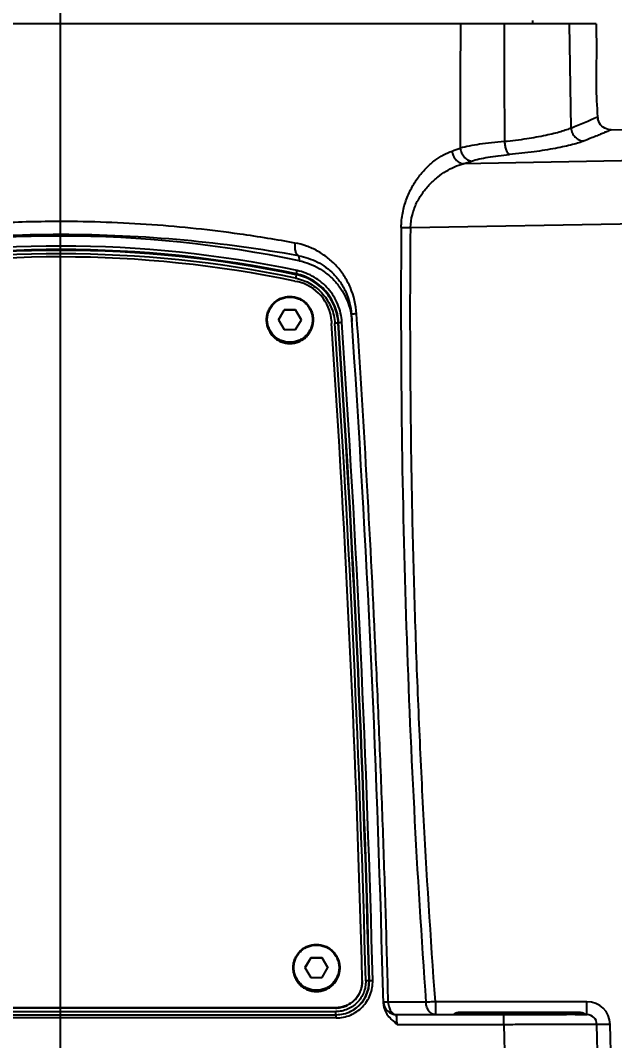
# Model space of a CAD drawing. Header units: millimetres. Extents: x 5828 to 6704, y 123 to 421.
# Drawn here: x 6428.18 to 6434.13, y 231.16 to 241.39 of the extents above; entities that cross this region are included whole.
import ezdxf

# ---------------------------------------------------------------- set-up
doc = ezdxf.new("R2010")
doc.units = ezdxf.units.MM
doc.linetypes.add('CENTER', pattern=[0.6, 0.375, -0.075, 0.075, -0.075])
for name, color, linetype in [('中心线', 7, 'Continuous'), ('外形图', 7, 'Continuous'), ('尺寸标注', 7, 'Continuous')]:
    doc.layers.add(name, color=color, linetype=linetype)
doc.styles.add('微软雅黑', font='msyh.ttc', dxfattribs={"height": 1.5})
doc.dimstyles.new('尺寸标注_1_15比例', dxfattribs={"dimtxt": 1.5, "dimasz": 1.25, "dimexe": 0.5, "dimexo": 0.4, "dimgap": 0.5, "dimtad": 1, "dimdec": 1, "dimlfac": 15, "dimdsep": 46, "dimtxsty": '微软雅黑', "dimcen": 0.09, "dimadec": 0, "dimazin": 0, "dimtp": 0.01, "dimtm": 0.01, "dimtfac": 1, "dimtdec": 1, "dimtofl": 0, "dimtmove": 0, "dimatfit": 3, "dimfxl": 1, "dimtolj": 1, "dimarcsym": 0})

# ---------------------------------------------------------------- blocks, each defined once
blk = doc.blocks.new('*D938')
at = {"layer": 'Defpoints', "color": 0}
for p in [(6417.922, 275.264), (6453.231, 275.264), (6436.914, 230.424)]:
    blk.add_point(p, dxfattribs=at)
at = {"layer": '尺寸标注', "color": 0, "lineweight": -2}
for p, q in [((6418.322, 275.264), (6453.731, 275.264)), ((6453.231, 231.674), (6453.231, 274.014)), ((6437.314, 230.424), (6453.731, 230.424))]:
    blk.add_line(p, q, dxfattribs=at)
at = {"layer": '尺寸标注', "color": 0}
for points in [[(6453.44, 274.014), (6453.023, 274.014), (6453.231, 275.264)], [(6453.023, 231.674), (6453.44, 231.674), (6453.231, 230.424)]]:
    blk.add_solid(points, dxfattribs=at)
at = {"layer": '尺寸标注', "color": 0, "insert": (6451.956, 252.844), "char_height": 1.5, "attachment_point": 5, "rotation": 90, "style": '微软雅黑'}
blk.add_mtext('\\A1;672.6', dxfattribs=at)
blk = doc.blocks.new('*D940')
at = {"layer": 'Defpoints', "color": 0}
for p in [(6425.647, 243.091), (6422.741, 230.424), (6442.784, 230.424)]:
    blk.add_point(p, dxfattribs=at)
at = {"layer": '尺寸标注', "color": 0, "lineweight": -2}
for p, q in [((6426.047, 243.091), (6443.284, 243.091)), ((6442.784, 241.841), (6442.784, 231.674)), ((6423.141, 230.424), (6443.284, 230.424))]:
    blk.add_line(p, q, dxfattribs=at)
at = {"layer": '尺寸标注', "color": 0}
for points in [[(6442.992, 241.841), (6442.576, 241.841), (6442.784, 243.091)], [(6442.576, 231.674), (6442.992, 231.674), (6442.784, 230.424)]]:
    blk.add_solid(points, dxfattribs=at)
at = {"layer": '尺寸标注', "color": 0, "insert": (6441.505, 237.302), "char_height": 1.5, "attachment_point": 5, "rotation": 90, "style": '微软雅黑'}
blk.add_mtext('\\A1;190', dxfattribs=at)
blk = doc.blocks.new('*D941')
at = {"layer": 'Defpoints', "color": 0}
for p in [(6428.58, 247.094), (6425.647, 243.091), (6428.58, 228.257)]:
    blk.add_point(p, dxfattribs=at)
at = {"layer": '尺寸标注', "color": 0, "lineweight": -2}
for p, q in [((6425.647, 243.491), (6425.647, 247.594)), ((6428.58, 228.657), (6428.58, 247.594)), ((6424.397, 247.094), (6419.336, 247.094)), ((6429.83, 247.094), (6431.08, 247.094))]:
    blk.add_line(p, q, dxfattribs=at)
at = {"layer": '尺寸标注', "color": 0}
for points in [[(6424.397, 246.886), (6424.397, 247.302), (6425.647, 247.094)], [(6429.83, 247.302), (6429.83, 246.886), (6428.58, 247.094)]]:
    blk.add_solid(points, dxfattribs=at)
at = {"layer": '尺寸标注', "color": 0, "insert": (6420.972, 248.344), "char_height": 1.5, "attachment_point": 5, "style": '微软雅黑'}
blk.add_mtext('\\A1;44', dxfattribs=at)
blk = doc.blocks.new('*D942')
at = {"layer": 'Defpoints', "color": 0}
for p in [(6439.803, 233.758), (6428.58, 228.257), (6439.803, 225.751)]:
    blk.add_point(p, dxfattribs=at)
at = {"layer": '尺寸标注', "color": 0, "lineweight": -2}
for p, q in [((6439.803, 233.358), (6439.803, 225.251)), ((6428.58, 227.857), (6428.58, 225.251)), ((6429.83, 225.751), (6438.553, 225.751))]:
    blk.add_line(p, q, dxfattribs=at)
at = {"layer": '尺寸标注', "color": 0}
for points in [[(6429.83, 225.959), (6429.83, 225.543), (6428.58, 225.751)], [(6438.553, 225.543), (6438.553, 225.959), (6439.803, 225.751)]]:
    blk.add_solid(points, dxfattribs=at)
at = {"layer": '尺寸标注', "color": 0, "insert": (6434.192, 227.03), "char_height": 1.5, "attachment_point": 5, "style": '微软雅黑'}
blk.add_mtext('\\A1;\\A1;168.4', dxfattribs=at)
blk = doc.blocks.new('*D943')
at = {"layer": 'Defpoints', "color": 0}
for p in [(6404.114, 269.657), (6428.58, 228.257), (6404.114, 225.751)]:
    blk.add_point(p, dxfattribs=at)
at = {"layer": '尺寸标注', "color": 0, "lineweight": -2}
for p, q in [((6404.114, 269.257), (6404.114, 225.251)), ((6428.58, 227.857), (6428.58, 225.251)), ((6427.33, 225.751), (6405.364, 225.751))]:
    blk.add_line(p, q, dxfattribs=at)
at = {"layer": '尺寸标注', "color": 0}
for points in [[(6405.364, 225.959), (6405.364, 225.543), (6404.114, 225.751)], [(6427.33, 225.543), (6427.33, 225.959), (6428.58, 225.751)]]:
    blk.add_solid(points, dxfattribs=at)
at = {"layer": '尺寸标注', "color": 0, "insert": (6416.347, 227.026), "char_height": 1.5, "attachment_point": 5, "style": '微软雅黑'}
blk.add_mtext('\\A1;367', dxfattribs=at)

msp = doc.modelspace()

# ---------------------------------------------------------------- linework, layer by layer
at = {"layer": '中心线', "linetype": 'CENTER', "ltscale": 5}
msp.add_line((6428.5804, 228.2569), (6428.5804, 276.8996), dxfattribs=at)
at = {"layer": '外形图'}
for p, q in [((6433.9488, 241.3573), (6423.7455, 241.3573)), ((6433.3154, 241.3573), (6433.3149, 241.3906)), ((6433.699, 240.3119), (6433.6817, 241.3573)), ((6433.9488, 241.3573), (6433.9538, 241.0706)), ((6433.9538, 241.0706), (6433.9533, 241.0589)), ((6433.9671, 240.4042), (6433.9672, 240.404)), ((6433.9671, 240.404), (6433.9672, 240.404)), ((6434.1007, 240.2945), (6436.3944, 240.3345)), ((6434.1007, 240.2945), (6434.1007, 240.2944)), ((6436.4108, 240.0214), (6432.6155, 239.9529)), ((6432.0907, 239.3142), (6436.4437, 239.3926)), ((6430.9684, 239.0313), (6430.9726, 238.9816)), ((6430.9445, 238.841), (6430.9452, 238.8497)), ((6430.9309, 238.7769), (6430.9526, 238.7724)), ((6430.8231, 238.4899), (6430.7658, 238.3907)), ((6430.9378, 238.4899), (6430.8231, 238.4899)), ((6430.8231, 238.4864), (6430.8231, 238.4899)), ((6430.9951, 238.3907), (6430.9378, 238.4899)), ((6430.9378, 238.4864), (6430.9378, 238.4899)), ((6430.6471, 238.3837), (6430.6471, 238.3905)), ((6430.7658, 238.3907), (6430.8231, 238.2914)), ((6430.7668, 238.3889), (6430.8231, 238.4864)), ((6430.9378, 238.4864), (6430.8231, 238.4864)), ((6430.9378, 238.4864), (6430.9941, 238.3889)), ((6430.9378, 238.2914), (6430.9951, 238.3907)), ((6431.1138, 238.3837), (6431.1138, 238.3905)), ((6430.8231, 238.2914), (6430.9378, 238.2914)), ((6431.2963, 238.3775), (6431.2979, 238.3539)), ((6431.365, 238.3566), (6431.3685, 238.3621)), ((6431.0887, 231.9943), (6431.0314, 231.8951)), ((6431.0324, 231.8933), (6431.0887, 231.9909)), ((6431.2034, 231.9943), (6431.0887, 231.9943)), ((6431.0887, 231.9909), (6431.0887, 231.9943)), ((6431.2034, 231.9909), (6431.0887, 231.9909)), ((6431.2607, 231.8951), (6431.2034, 231.9943)), ((6431.2034, 231.9909), (6431.2034, 231.9943)), ((6431.2034, 231.9909), (6431.2597, 231.8933)), ((6430.9127, 231.8881), (6430.9127, 231.8949)), ((6431.0314, 231.8951), (6431.0887, 231.7958)), ((6431.2034, 231.7958), (6431.2607, 231.8951)), ((6431.3794, 231.8881), (6431.3794, 231.8949)), ((6431.0887, 231.7958), (6431.2034, 231.7958)), ((6431.6053, 231.7667), (6431.6054, 231.7598)), ((6431.6772, 231.7656), (6431.6736, 231.7638)), ((6432.2441, 231.5481), (6431.8657, 231.5481)), ((6433.8568, 231.554), (6432.3379, 231.554)), ((6432.3379, 231.554), (6432.3379, 231.424)), ((6433.8568, 231.424), (6433.8568, 231.554)), ((6431.3388, 231.4933), (6425.886, 231.4942)), ((6431.3387, 231.4899), (6425.8861, 231.4908)), ((6425.8866, 231.4544), (6431.3404, 231.4544)), ((6431.3388, 231.4933), (6431.3387, 231.4899)), ((6431.3404, 231.4237), (6431.3404, 231.4544)), ((6432.535, 231.434), (6433.6265, 231.434)), ((6433.7907, 231.444), (6432.5701, 231.444)), ((6425.883, 231.4237), (6431.344, 231.4237)), ((6431.344, 231.3912), (6425.8831, 231.3912)), ((6431.344, 231.3912), (6431.344, 231.4237)), ((6431.9499, 231.424), (6433.6508, 231.424)), ((6431.9499, 231.423), (6431.9499, 231.424)), ((6431.9553, 231.3266), (6431.9499, 231.424)), ((6431.9504, 231.4153), (6431.9499, 231.423)), ((6431.9531, 231.3673), (6431.9504, 231.4153)), ((6431.9553, 231.3266), (6431.9531, 231.3673)), ((6433.0238, 231.3266), (6433.0238, 231.424)), ((6433.8546, 231.4242), (6433.8525, 231.4244)), ((6433.8582, 231.424), (6433.858, 231.424)), ((6433.8581, 231.424), (6433.8581, 231.424)), ((6431.9553, 231.3266), (6433.0238, 231.3266)), ((6433.0238, 231.3266), (6433.0474, 230.424)), ((6433.9804, 230.424), (6433.9568, 231.3266)), ((6434.1137, 230.424), (6434.0901, 231.3267))]:
    msp.add_line(p, q, dxfattribs=at)
for points in [[(6434.1007, 240.2944), (6434.0871, 240.2949), (6434.0691, 240.2977), (6434.0517, 240.3029), (6434.0351, 240.3104), (6434.0198, 240.32), (6434.0059, 240.3317), (6433.9937, 240.3452), (6433.9834, 240.3602), (6433.9753, 240.3764), (6433.9695, 240.3936), (6433.9672, 240.404)], [(6433.8525, 231.4244), (6433.8497, 231.4249), (6433.8464, 231.4255), (6433.8427, 231.4265), (6433.8389, 231.4277), (6433.835, 231.4292), (6433.8309, 231.4311), (6433.8265, 231.4336), (6433.8259, 231.4339)], [(6433.8589, 231.4239), (6433.8576, 231.424), (6433.857, 231.424), (6433.8561, 231.4241), (6433.8546, 231.4242)], [(6433.8579, 231.424), (6433.8587, 231.424), (6433.8589, 231.4239), (6433.8587, 231.4239)]]:
    msp.add_lwpolyline(points, dxfattribs=at)
for centre, radius, start, end in [((6536.806, 240.5482), 104.2191, 179.555189, 180.241317), ((6614.6818, 240.9197), 181.6532, 179.86196, 180.234823), ((6439.2914, 240.8304), 5.3431, 177.5436, 184.35251), ((6425.7396, 259.3314), 20.6178, 292.7087, 293.50872), ((6427.2861, 255.7169), 16.4835, 288.45795, 288.76211), ((6427.307, 256.4655), 17.345, 287.82159, 288.11755), ((6428.5804, 227.5205), 11.6076, 78.21065, 101.7356), ((6428.5804, 227.5201), 11.5738, 78.21024, 101.73601), ((6428.5804, 227.5148), 11.5703, 78.21024, 101.736), ((6428.5804, 227.5136), 11.5374, 78.21065, 101.7356), ((6428.5787, 227.513), 11.5069, 78.20434, 101.72262), ((6430.8641, 238.3483), 0.4332, 3.86241, 78.2122), ((6271.8656, 227.5922), 160, 1.411688, 3.88896), ((6271.9737, 227.6179), 159.6855, 1.488783, 3.85505), ((6271.8658, 227.5853), 159.8291, 1.49749, 3.863146), ((6271.8656, 227.5861), 159.8626, 1.497481, 3.863147), ((6271.8617, 227.5912), 159.87, 1.496216, 3.863118), ((6271.867, 227.5923), 159.898, 1.49619, 3.863155), ((6431.3406, 231.7551), 0.3331, 308.04615, 1.49613), ((6431.3442, 231.7568), 0.3331, 307.37477, 1.49818), ((6431.9499, 231.5573), 0.1333, 182.04808, 270), ((6433.8569, 231.3207), 0.2333, 1.49447, 90.00458), ((6431.3441, 231.7571), 0.3334, 269.99966, 295.97056), ((6431.3404, 231.7553), 0.3334, 296.17818, 296.66217), ((6431.3401, 231.7559), 0.3341, 296.67547, 308.03355), ((6431.3437, 231.7577), 0.3341, 295.98578, 307.36292), ((6432.4998, 231.4906), 0.0667, 270, 301.78833), ((6432.5701, 231.3773), 0.0667, 90, 121.78833), ((6433.7907, 231.3773), 0.0667, 58.11671, 90.00012), ((6433.8612, 231.4906), 0.0667, 238.12105, 244.97187), ((6433.8611, 231.4904), 0.0666, 244.97383, 245.97014), ((6433.8612, 231.4906), 0.0667, 245.97335, 252.5384), ((6433.8611, 231.4905), 0.0666, 252.54064, 253.29062), ((6433.8612, 231.4906), 0.0667, 253.29329, 260.26233), ((6433.8611, 231.4904), 0.0666, 260.26614, 260.70747), ((6433.8612, 231.4906), 0.0667, 260.70968, 266.30587), ((6433.8611, 231.4905), 0.0666, 266.30682, 267.46739), ((6433.8568, 231.324), 0.1, 1.5, 89.36573), ((6433.8611, 231.4904), 0.0665, 267.46755, 267.86216)]:
    msp.add_arc(centre, radius, start, end, dxfattribs=at)
msp.add_ellipse((6428.5804, 227.5208), major_axis=(0, 11.7078), ratio=0.9999991, start_param=-0.2057702, end_param=0.204832, dxfattribs=at)
for points, knots in [([(6433.9638, 240.4249), (6433.964, 240.4219), (6433.9648, 240.4149), (6433.9661, 240.408), (6433.9671, 240.404)], [0, 0, 0, 0, 0.4198999, 1, 1, 1, 1]), ([(6433.699, 240.3119), (6433.6842, 240.3051), (6433.65, 240.2918), (6433.5921, 240.2734), (6433.5224, 240.2548), (6433.4086, 240.2289), (6433.2436, 240.1997), (6433.1048, 240.1826), (6433.0302, 240.1752)], [0, 0, 0, 0, 0.0713444, 0.1603362, 0.2661028, 0.3875065, 0.6716547, 1, 1, 1, 1]), ([(6433.699, 240.3119), (6433.7, 240.295), (6433.7081, 240.2614), (6433.7371, 240.2189), (6433.7788, 240.1899), (6433.8117, 240.1824), (6433.828, 240.182)], [0, 0, 0, 0, 0.2535663, 0.5067859, 0.7560912, 1, 1, 1, 1]), ([(6434.1007, 240.2945), (6434.0992, 240.2939), (6434.096, 240.2924), (6434.0902, 240.2901), (6434.0787, 240.2852), (6434.0589, 240.2769), (6434.0289, 240.2644), (6433.9904, 240.2484), (6433.9225, 240.2204), (6433.8675, 240.1979), (6433.828, 240.182)], [0, 0, 0, 0, 0.0160364, 0.0359362, 0.0637476, 0.1430133, 0.2535511, 0.395019, 0.5669612, 1, 1, 1, 1]), ([(6433.0302, 240.1752), (6432.9868, 240.1719), (6432.9038, 240.1645), (6432.7859, 240.1498), (6432.6816, 240.1322), (6432.6174, 240.1175), (6432.5882, 240.1093)], [0, 0, 0, 0, 0.2914044, 0.5588232, 0.7965484, 1, 1, 1, 1]), ([(6433.0302, 240.1752), (6433.0315, 240.1601), (6433.0356, 240.1315), (6433.0448, 240.0979), (6433.0546, 240.0753), (6433.0623, 240.0623), (6433.0703, 240.0525), (6433.0765, 240.0479), (6433.0796, 240.0465)], [0, 0, 0, 0, 0.3204791, 0.6093358, 0.7331545, 0.839812, 0.9283367, 1, 1, 1, 1]), ([(6433.828, 240.182), (6433.8113, 240.1752), (6433.7728, 240.162), (6433.7078, 240.1437), (6433.6296, 240.1252), (6433.502, 240.0995), (6433.3175, 240.0707), (6433.1627, 240.0538), (6433.0796, 240.0465)], [0, 0, 0, 0, 0.0709341, 0.159815, 0.2656711, 0.3872646, 0.6717601, 1, 1, 1, 1]), ([(6431.9963, 239.3162), (6431.9966, 239.3652), (6432.0064, 239.4616), (6432.0447, 239.5981), (6432.1015, 239.7205), (6432.1708, 239.8266), (6432.2484, 239.9161), (6432.3308, 239.989), (6432.4159, 240.0448), (6432.4754, 240.0715), (6432.5049, 240.0814)], [0, 0, 0, 0, 0.1510178, 0.2970375, 0.4355871, 0.5657118, 0.6871536, 0.7998988, 0.9040421, 1, 1, 1, 1]), ([(6432.5052, 240.0814), (6432.5072, 240.0655), (6432.5157, 240.0344), (6432.5404, 239.9943), (6432.5744, 239.9648), (6432.602, 239.9547), (6432.6155, 239.9529)], [0, 0, 0, 0, 0.2652232, 0.5263058, 0.7726736, 1, 1, 1, 1]), ([(6432.5882, 240.1093), (6432.59, 240.0933), (6432.5985, 240.0619), (6432.6237, 240.0215), (6432.6586, 239.992), (6432.6869, 239.9822), (6432.7008, 239.9805)], [0, 0, 0, 0, 0.2637932, 0.523983, 0.7707087, 1, 1, 1, 1]), ([(6432.7008, 239.9805), (6432.7257, 239.9887), (6432.7807, 240.0034), (6432.8702, 240.0211), (6432.9713, 240.0358), (6433.0425, 240.0432), (6433.0796, 240.0465)], [0, 0, 0, 0, 0.2046328, 0.4426384, 0.7096155, 1, 1, 1, 1]), ([(6432.0904, 239.3142), (6432.091, 239.3574), (6432.1025, 239.4426), (6432.1462, 239.5602), (6432.2079, 239.6626), (6432.2807, 239.7494), (6432.3601, 239.8214), (6432.4432, 239.8794), (6432.5281, 239.9238), (6432.5865, 239.945), (6432.6155, 239.9529)], [0, 0, 0, 0, 0.1474225, 0.2896125, 0.4248196, 0.5529387, 0.6742734, 0.7890878, 0.8975856, 1, 1, 1, 1]), ([(6428.5804, 239.3745), (6428.3766, 239.3745), (6428.0218, 239.366), (6427.5201, 239.3332), (6427.0797, 239.2891), (6426.6539, 239.232), (6426.3759, 239.1859), (6426.24, 239.161)], [0, 0, 0, 0, 0.2598565, 0.4523163, 0.6408476, 0.8238938, 1, 1, 1, 1]), ([(6430.9308, 239.1592), (6430.8405, 239.1758), (6430.657, 239.2073), (6430.1809, 239.2793), (6429.4883, 239.3528), (6428.8866, 239.3745), (6428.5804, 239.3745)], [0, 0, 0, 0, 0.1165001, 0.2363225, 0.6113655, 1, 1, 1, 1]), ([(6431.9963, 239.3162), (6431.9912, 238.6685), (6431.9936, 237.3728), (6432.036, 235.4296), (6432.1176, 233.4877), (6432.1975, 232.1943), (6432.2441, 231.5481)], [0, 0, 0, 0, 0.249981, 0.4999749, 0.749981, 1, 1, 1, 1]), ([(6431.9968, 239.3162), (6432.0035, 239.3159), (6432.0347, 239.3149), (6432.0659, 239.3144), (6432.0904, 239.3142)], [0, 0, 0, 0, 0.2150312, 1, 1, 1, 1]), ([(6432.3379, 231.554), (6432.2909, 232.1995), (6432.2303, 233.1685), (6432.1692, 234.4616), (6432.1334, 235.4317), (6432.1076, 236.4022), (6432.0862, 237.6963), (6432.0853, 238.6671), (6432.0907, 239.3142)], [0, 0, 0, 0, 0.2500192, 0.3750254, 0.5000282, 0.6250276, 0.7500232, 1, 1, 1, 1]), ([(6430.9684, 239.0313), (6430.5883, 239.0987), (6429.7965, 239.2062), (6428.5862, 239.2626), (6427.3754, 239.2073), (6426.583, 239.1003), (6426.2025, 239.0331)], [0, 0, 0, 0, 0.2418424, 0.4998519, 0.7579387, 1, 1, 1, 1]), ([(6430.931, 239.1592), (6430.9291, 239.1442), (6430.9277, 239.1157), (6430.9325, 239.0816), (6430.9407, 239.059), (6430.9483, 239.046), (6430.9574, 239.0364), (6430.9648, 239.0324), (6430.9684, 239.0313)], [0, 0, 0, 0, 0.31989, 0.6017029, 0.7220406, 0.8271847, 0.9184657, 1, 1, 1, 1]), ([(6431.5488, 238.4499), (6431.543, 238.5395), (6431.5115, 238.6724), (6431.4292, 238.828), (6431.3515, 238.9292), (6431.2605, 239.0139), (6431.1585, 239.0815), (6431.048, 239.1312), (6430.9702, 239.152), (6430.9308, 239.1592)], [0, 0, 0, 0, 0.2661733, 0.3950396, 0.5202227, 0.6423174, 0.7622827, 0.8811736, 1, 1, 1, 1]), ([(6430.9684, 239.0313), (6431.0011, 239.0257), (6431.0658, 239.0094), (6431.1581, 238.9704), (6431.2441, 238.9168), (6431.3221, 238.8487), (6431.3898, 238.7659), (6431.4444, 238.6691), (6431.4824, 238.5604), (6431.4945, 238.4832), (6431.4972, 238.4439)], [0, 0, 0, 0, 0.1167846, 0.2335642, 0.3515605, 0.4721417, 0.5967254, 0.7264318, 0.8613974, 1, 1, 1, 1]), ([(6430.9726, 238.9816), (6431.0079, 238.9742), (6431.0775, 238.9537), (6431.1754, 238.9064), (6431.2644, 238.8438), (6431.342, 238.7677), (6431.4064, 238.6801), (6431.4558, 238.5833), (6431.4889, 238.4797), (6431.4996, 238.408), (6431.5021, 238.372)], [0, 0, 0, 0, 0.1250197, 0.2500338, 0.3750428, 0.5000453, 0.6250413, 0.7500316, 0.8750166, 1, 1, 1, 1]), ([(6430.9445, 238.841), (6430.9445, 238.8407), (6430.9443, 238.8397), (6430.9439, 238.8377), (6430.9432, 238.8345), (6430.942, 238.8285), (6430.9401, 238.8194), (6430.9386, 238.8117), (6430.9377, 238.8075)], [0, 0, 0, 0, 0.0264466, 0.0885297, 0.1839246, 0.3090481, 0.6287375, 1, 1, 1, 1]), ([(6430.9377, 238.8075), (6430.964, 238.802), (6431.0158, 238.7867), (6431.1127, 238.7399), (6431.2177, 238.6526), (6431.2892, 238.5363), (6431.3219, 238.4338), (6431.3299, 238.3803), (6431.3317, 238.3535)], [0, 0, 0, 0, 0.1252243, 0.2504432, 0.5000411, 0.7496208, 0.8748111, 1, 1, 1, 1]), ([(6431.365, 238.3566), (6431.363, 238.3852), (6431.3545, 238.4422), (6431.3282, 238.5245), (6431.289, 238.6014), (6431.2379, 238.671), (6431.1762, 238.7315), (6431.1056, 238.7812), (6431.0278, 238.8188), (6430.9726, 238.8351), (6430.9445, 238.841)], [0, 0, 0, 0, 0.1249843, 0.2499687, 0.3749594, 0.4999555, 0.6249579, 0.7499669, 0.8749798, 1, 1, 1, 1]), ([(6430.9452, 238.8497), (6430.9452, 238.85), (6430.9455, 238.8509), (6430.9458, 238.8529), (6430.9464, 238.856), (6430.9473, 238.8601), (6430.9483, 238.8651), (6430.9499, 238.8729), (6430.9512, 238.879), (6430.952, 238.8832)], [0, 0, 0, 0, 0.0236373, 0.0838144, 0.1782353, 0.3032762, 0.4541326, 0.6250057, 1, 1, 1, 1]), ([(6431.3685, 238.3621), (6431.3665, 238.3909), (6431.358, 238.4483), (6431.3228, 238.5584), (6431.246, 238.6833), (6431.1332, 238.777), (6431.0291, 238.8274), (6430.9735, 238.8438), (6430.9452, 238.8497)], [0, 0, 0, 0, 0.1251898, 0.2503798, 0.4999581, 0.7495555, 0.8747743, 1, 1, 1, 1]), ([(6431.4017, 238.3652), (6431.3997, 238.3958), (6431.3906, 238.4568), (6431.3624, 238.5447), (6431.3205, 238.627), (6431.2658, 238.7014), (6431.1999, 238.7661), (6431.1243, 238.8192), (6431.0412, 238.8595), (6430.982, 238.8769), (6430.952, 238.8832)], [0, 0, 0, 0, 0.1249827, 0.2499678, 0.3749588, 0.4999552, 0.624958, 0.7499674, 0.8749814, 1, 1, 1, 1]), ([(6430.6471, 238.3905), (6430.6471, 238.4057), (6430.6501, 238.4363), (6430.6635, 238.4803), (6430.6852, 238.5209), (6430.7144, 238.5565), (6430.75, 238.5857), (6430.8039, 238.6145), (6430.8804, 238.6299), (6430.957, 238.6145), (6431.0109, 238.5857), (6431.0465, 238.5565), (6431.0757, 238.5209), (6431.0974, 238.4803), (6431.1108, 238.4363), (6431.1138, 238.4057), (6431.1138, 238.3905)], [0, 0, 0, 0, 0.0625656, 0.1251312, 0.1877005, 0.2502737, 0.3128511, 0.3754323, 0.5, 0.6245677, 0.6871489, 0.7497263, 0.8122995, 0.8748688, 0.9374344, 1, 1, 1, 1]), ([(6430.6538, 238.3907), (6430.6538, 238.4055), (6430.6567, 238.4352), (6430.6697, 238.4779), (6430.6908, 238.5174), (6430.7191, 238.5519), (6430.7537, 238.5803), (6430.8061, 238.6083), (6430.8804, 238.6232), (6430.9548, 238.6083), (6431.0072, 238.5803), (6431.0418, 238.5519), (6431.0701, 238.5174), (6431.0912, 238.4779), (6431.1042, 238.4352), (6431.1071, 238.4055), (6431.1071, 238.3907)], [0, 0, 0, 0, 0.0625639, 0.1251295, 0.1876993, 0.2502727, 0.3128502, 0.3754318, 0.5, 0.6245682, 0.6871498, 0.7497273, 0.8123007, 0.8748705, 0.9374361, 1, 1, 1, 1]), ([(6431.1138, 238.3905), (6431.1138, 238.3752), (6431.1108, 238.3447), (6431.0974, 238.3007), (6431.0757, 238.2601), (6431.0465, 238.2245), (6431.0109, 238.1953), (6430.957, 238.1664), (6430.8804, 238.1511), (6430.8039, 238.1664), (6430.75, 238.1953), (6430.7144, 238.2245), (6430.6852, 238.2601), (6430.6635, 238.3007), (6430.6501, 238.3447), (6430.6471, 238.3752), (6430.6471, 238.3905)], [0, 0, 0, 0, 0.0625656, 0.1251312, 0.1877005, 0.2502737, 0.3128511, 0.3754323, 0.5, 0.6245677, 0.6871489, 0.7497263, 0.8122995, 0.8748688, 0.9374344, 1, 1, 1, 1]), ([(6431.1071, 238.3907), (6431.1071, 238.3759), (6431.1042, 238.3462), (6431.0912, 238.3034), (6431.0701, 238.264), (6431.0418, 238.2294), (6431.0072, 238.201), (6430.9548, 238.173), (6430.8804, 238.1581), (6430.8061, 238.173), (6430.7537, 238.201), (6430.7191, 238.2294), (6430.6908, 238.264), (6430.6697, 238.3034), (6430.6567, 238.3462), (6430.6538, 238.3759), (6430.6538, 238.3907)], [0, 0, 0, 0, 0.0625639, 0.1251295, 0.1876993, 0.2502727, 0.3128502, 0.3754318, 0.5, 0.6245682, 0.6871498, 0.7497273, 0.8123007, 0.8748705, 0.9374361, 1, 1, 1, 1]), ([(6431.5491, 238.4499), (6431.5452, 238.4496), (6431.538, 238.4489), (6431.5277, 238.448), (6431.5188, 238.4471), (6431.5113, 238.4463), (6431.5061, 238.4457), (6431.5027, 238.4452), (6431.5008, 238.4449), (6431.4993, 238.4446), (6431.4982, 238.4444), (6431.4976, 238.4442), (6431.4972, 238.444), (6431.4972, 238.4439)], [0, 0, 0, 0, 0.2209749, 0.4187544, 0.5907187, 0.7346518, 0.8486751, 0.8940014, 0.9313388, 0.9605822, 0.9816716, 0.9946334, 1, 1, 1, 1]), ([(6431.8657, 231.5481), (6431.8587, 231.8355), (6431.8428, 232.4105), (6431.8143, 233.2731), (6431.7813, 234.136), (6431.7313, 235.2868), (6431.6578, 236.7251), (6431.5872, 237.8751), (6431.5488, 238.4499)], [0, 0, 0, 0, 0.1248289, 0.249742, 0.37472, 0.4997463, 0.7498744, 1, 1, 1, 1]), ([(6430.6471, 238.3837), (6430.6471, 238.3684), (6430.6501, 238.3379), (6430.6635, 238.2938), (6430.6852, 238.2533), (6430.7144, 238.2177), (6430.75, 238.1885), (6430.8039, 238.1596), (6430.8804, 238.1443), (6430.957, 238.1596), (6431.0109, 238.1885), (6431.0465, 238.2177), (6431.0757, 238.2533), (6431.0974, 238.2938), (6431.1108, 238.3379), (6431.1138, 238.3684), (6431.1138, 238.3837)], [0, 0, 0, 0, 0.0625656, 0.1251312, 0.1877006, 0.2502737, 0.312851, 0.3754324, 0.5, 0.6245676, 0.6871489, 0.7497263, 0.8122994, 0.8748688, 0.9374344, 1, 1, 1, 1]), ([(6431.365, 238.3566), (6431.365, 238.3566), (6431.3647, 238.3565), (6431.3643, 238.3564), (6431.3634, 238.3563), (6431.3624, 238.3561), (6431.361, 238.356), (6431.3586, 238.3557), (6431.3549, 238.3553), (6431.35, 238.3549), (6431.3443, 238.3544), (6431.3381, 238.354), (6431.3339, 238.3537), (6431.3317, 238.3535)], [0, 0, 0, 0, 0.0055939, 0.0203364, 0.0444078, 0.0776139, 0.1196667, 0.1701568, 0.2944701, 0.4457999, 0.6183419, 0.8054706, 1, 1, 1, 1]), ([(6431.3685, 238.3621), (6431.3685, 238.3622), (6431.3688, 238.3623), (6431.3693, 238.3624), (6431.3701, 238.3625), (6431.3718, 238.3627), (6431.3746, 238.363), (6431.3787, 238.3634), (6431.3837, 238.3639), (6431.3893, 238.3643), (6431.3954, 238.3648), (6431.3996, 238.3651), (6431.4017, 238.3652)], [0, 0, 0, 0, 0.0070239, 0.0230986, 0.0482835, 0.0823682, 0.1759543, 0.3003953, 0.4510344, 0.6222214, 0.8075298, 1, 1, 1, 1]), ([(6430.9127, 231.8949), (6430.9127, 231.9101), (6430.9157, 231.9407), (6430.9291, 231.9847), (6430.9508, 232.0253), (6430.98, 232.0609), (6431.0156, 232.0901), (6431.0695, 232.1189), (6431.146, 232.1343), (6431.2226, 232.1189), (6431.2765, 232.0901), (6431.3121, 232.0609), (6431.3413, 232.0253), (6431.363, 231.9847), (6431.3764, 231.9407), (6431.3794, 231.9101), (6431.3794, 231.8949)], [0, 0, 0, 0, 0.0625656, 0.1251312, 0.1877005, 0.2502737, 0.3128511, 0.3754323, 0.5, 0.6245677, 0.6871489, 0.7497263, 0.8122995, 0.8748688, 0.9374344, 1, 1, 1, 1]), ([(6430.9194, 231.8951), (6430.9194, 231.9099), (6430.9223, 231.9396), (6430.9353, 231.9823), (6430.9564, 232.0218), (6430.9847, 232.0563), (6431.0193, 232.0847), (6431.0717, 232.1127), (6431.146, 232.1276), (6431.2204, 232.1127), (6431.2728, 232.0847), (6431.3074, 232.0563), (6431.3357, 232.0218), (6431.3568, 231.9823), (6431.3698, 231.9396), (6431.3727, 231.9099), (6431.3727, 231.8951)], [0, 0, 0, 0, 0.0625639, 0.1251295, 0.1876993, 0.2502727, 0.3128503, 0.3754318, 0.5, 0.6245683, 0.6871498, 0.7497273, 0.8123008, 0.8748705, 0.9374361, 1, 1, 1, 1]), ([(6431.3794, 231.8949), (6431.3794, 231.8797), (6431.3764, 231.8491), (6431.363, 231.8051), (6431.3413, 231.7645), (6431.3121, 231.7289), (6431.2765, 231.6997), (6431.2226, 231.6708), (6431.146, 231.6555), (6431.0695, 231.6708), (6431.0156, 231.6997), (6430.98, 231.7289), (6430.9508, 231.7645), (6430.9291, 231.8051), (6430.9157, 231.8491), (6430.9127, 231.8797), (6430.9127, 231.8949)], [0, 0, 0, 0, 0.0625656, 0.1251312, 0.1877005, 0.2502737, 0.3128511, 0.3754323, 0.5, 0.6245677, 0.6871489, 0.7497263, 0.8122995, 0.8748688, 0.9374344, 1, 1, 1, 1]), ([(6430.9127, 231.8881), (6430.9127, 231.8729), (6430.9157, 231.8423), (6430.9291, 231.7983), (6430.9508, 231.7577), (6430.98, 231.7221), (6431.0156, 231.6929), (6431.0695, 231.664), (6431.146, 231.6487), (6431.2226, 231.664), (6431.2765, 231.6929), (6431.3121, 231.7221), (6431.3413, 231.7577), (6431.363, 231.7983), (6431.3764, 231.8423), (6431.3794, 231.8729), (6431.3794, 231.8881)], [0, 0, 0, 0, 0.0625656, 0.1251312, 0.1877006, 0.2502737, 0.312851, 0.3754324, 0.5, 0.6245676, 0.6871489, 0.7497263, 0.8122994, 0.8748688, 0.9374344, 1, 1, 1, 1]), ([(6431.3727, 231.8951), (6431.3727, 231.8803), (6431.3698, 231.8506), (6431.3568, 231.8078), (6431.3357, 231.7684), (6431.3074, 231.7338), (6431.2728, 231.7055), (6431.2204, 231.6774), (6431.146, 231.6625), (6431.0717, 231.6774), (6431.0193, 231.7055), (6430.9847, 231.7338), (6430.9564, 231.7684), (6430.9353, 231.8078), (6430.9223, 231.8506), (6430.9194, 231.8803), (6430.9194, 231.8951)], [0, 0, 0, 0, 0.0625639, 0.1251295, 0.1876993, 0.2502727, 0.3128502, 0.3754318, 0.5, 0.6245682, 0.6871498, 0.7497273, 0.8123007, 0.8748705, 0.9374361, 1, 1, 1, 1]), ([(6431.3387, 231.4899), (6431.3561, 231.4899), (6431.3911, 231.4933), (6431.4414, 231.5085), (6431.4878, 231.5333), (6431.5285, 231.5666), (6431.5619, 231.6073), (6431.5867, 231.6537), (6431.6019, 231.704), (6431.6054, 231.7389), (6431.6054, 231.7563)], [0, 0, 0, 0, 0.1250174, 0.250033, 0.3750451, 0.5000493, 0.6250451, 0.7500331, 0.8750151, 1, 1, 1, 1]), ([(6431.6054, 231.7598), (6431.6054, 231.7424), (6431.602, 231.7075), (6431.5867, 231.6572), (6431.5619, 231.6108), (6431.5285, 231.5702), (6431.4878, 231.5368), (6431.4414, 231.512), (6431.3911, 231.4968), (6431.3562, 231.4933), (6431.3388, 231.4933)], [0, 0, 0, 0, 0.1249841, 0.2499654, 0.3749527, 0.4999478, 0.6249512, 0.7499624, 0.8749784, 1, 1, 1, 1]), ([(6431.6403, 231.7621), (6431.6408, 231.7422), (6431.6379, 231.7022), (6431.6216, 231.6442), (6431.5942, 231.5907), (6431.5567, 231.5436), (6431.5107, 231.5049), (6431.4578, 231.4761), (6431.4003, 231.4584), (6431.3603, 231.4544), (6431.3404, 231.4544)], [0, 0, 0, 0, 0.1249784, 0.2499602, 0.3749486, 0.4999446, 0.6249491, 0.7499617, 0.8749794, 1, 1, 1, 1]), ([(6431.344, 231.3912), (6431.3684, 231.3912), (6431.4172, 231.3961), (6431.4875, 231.4178), (6431.5521, 231.453), (6431.6084, 231.5003), (6431.6542, 231.5578), (6431.6877, 231.6233), (6431.7076, 231.694), (6431.7112, 231.743), (6431.7105, 231.7673)], [0, 0, 0, 0, 0.1250211, 0.250039, 0.3750518, 0.5000563, 0.6250522, 0.7500399, 0.8750211, 1, 1, 1, 1]), ([(6431.6736, 231.7638), (6431.6736, 231.7637), (6431.6733, 231.7637), (6431.6728, 231.7636), (6431.6719, 231.7635), (6431.6703, 231.7633), (6431.6675, 231.7631), (6431.6634, 231.7629), (6431.6584, 231.7627), (6431.6528, 231.7625), (6431.6466, 231.7623), (6431.6424, 231.7621), (6431.6403, 231.7621)], [0, 0, 0, 0, 0.0069341, 0.0229218, 0.0480288, 0.0820481, 0.1755439, 0.299954, 0.4506237, 0.6218983, 0.807347, 1, 1, 1, 1]), ([(6431.6772, 231.7655), (6431.6772, 231.7656), (6431.6775, 231.7657), (6431.6779, 231.7658), (6431.6788, 231.7658), (6431.6798, 231.766), (6431.6812, 231.7661), (6431.6836, 231.7662), (6431.6873, 231.7664), (6431.6923, 231.7667), (6431.6979, 231.7669), (6431.7041, 231.7671), (6431.7084, 231.7672), (6431.7105, 231.7673)], [0, 0, 0, 0, 0.0055084, 0.0201642, 0.0441595, 0.0773018, 0.1193039, 0.1697569, 0.2940388, 0.445395, 0.6180199, 0.8052854, 1, 1, 1, 1]), ([(6431.8657, 231.5481), (6431.8594, 231.5483), (6431.8482, 231.5488), (6431.8351, 231.5497), (6431.8269, 231.5507), (6431.8225, 231.5514), (6431.8193, 231.5522), (6431.8176, 231.5528), (6431.8171, 231.5532)], [0, 0, 0, 0, 0.3841486, 0.6854067, 0.8012695, 0.8925327, 0.958652, 1, 1, 1, 1]), ([(6431.8171, 231.534), (6431.8176, 231.5127), (6431.8273, 231.4698), (6431.8609, 231.4142), (6431.9057, 231.3676), (6431.9388, 231.3403), (6431.9553, 231.3266)], [0, 0, 0, 0, 0.2493022, 0.4991666, 0.7494779, 1, 1, 1, 1]), ([(6431.8657, 231.5481), (6431.8664, 231.5319), (6431.8713, 231.5009), (6431.8867, 231.4659), (6431.9039, 231.4445), (6431.9181, 231.4329), (6431.9336, 231.4256), (6431.9446, 231.424), (6431.9499, 231.424)], [0, 0, 0, 0, 0.2984465, 0.5691129, 0.6898828, 0.8004474, 0.9026234, 1, 1, 1, 1]), ([(6432.3379, 231.554), (6432.3293, 231.5533), (6432.298, 231.5512), (6432.2667, 231.5492), (6432.2441, 231.5481)], [0, 0, 0, 0, 0.2759248, 1, 1, 1, 1]), ([(6432.3379, 231.424), (6432.332, 231.424), (6432.32, 231.4256), (6432.3028, 231.4328), (6432.2869, 231.4444), (6432.2678, 231.4656), (6432.2504, 231.5005), (6432.2449, 231.5318), (6432.2441, 231.5481)], [0, 0, 0, 0, 0.1040688, 0.2116306, 0.3254197, 0.4469564, 0.7124418, 1, 1, 1, 1]), ([(6433.6022, 231.444), (6433.6065, 231.444), (6433.6155, 231.4421), (6433.6231, 231.4371), (6433.6265, 231.434)], [0, 0, 0, 0, 0.4820408, 1, 1, 1, 1]), ([(6433.6265, 231.434), (6433.6414, 231.434), (6433.6696, 231.4339), (6433.7093, 231.4338), (6433.739, 231.4337), (6433.76, 231.4337), (6433.7736, 231.4337), (6433.7856, 231.4336), (6433.7961, 231.4337), (6433.805, 231.4337), (6433.8115, 231.4337), (6433.8158, 231.4337), (6433.8185, 231.4338), (6433.8207, 231.4338), (6433.8226, 231.4338), (6433.8239, 231.4338), (6433.8251, 231.4338), (6433.8255, 231.4339), (6433.826, 231.4339), (6433.8259, 231.4339)], [0, 0, 0, 0, 0.2245472, 0.4240625, 0.5964749, 0.6719458, 0.7399802, 0.8004019, 0.853056, 0.8978196, 0.9345813, 0.9499296, 0.9632408, 0.9745086, 0.9837273, 0.9908915, 0.995995, 0.9990317, 1, 1, 1, 1]), ([(6433.6508, 231.424), (6433.6465, 231.424), (6433.6398, 231.4254), (6433.6318, 231.4295), (6433.6283, 231.4324), (6433.6265, 231.434)], [0, 0, 0, 0, 0.4826588, 0.7393229, 1, 1, 1, 1]), ([(6433.8548, 231.4238), (6433.8471, 231.4237), (6433.8252, 231.4236), (6433.783, 231.4236), (6433.7227, 231.4239), (6433.6766, 231.424), (6433.6508, 231.424)], [0, 0, 0, 0, 0.112965, 0.3217907, 0.6202359, 1, 1, 1, 1]), ([(6433.8587, 231.4239), (6433.8585, 231.4239), (6433.8572, 231.4238), (6433.8559, 231.4238), (6433.8548, 231.4238)], [0, 0, 0, 0, 0.1295683, 1, 1, 1, 1]), ([(6433.0238, 231.3266), (6433.0845, 231.3268), (6433.2035, 231.3271), (6433.3501, 231.3274), (6433.4622, 231.3275), (6433.5405, 231.3276), (6433.6138, 231.3277), (6433.6814, 231.3277), (6433.7427, 231.3277), (6433.7971, 231.3276), (6433.8378, 231.3275), (6433.8666, 231.3275), (6433.8851, 231.3274), (6433.9016, 231.3273), (6433.9159, 231.3272), (6433.9281, 231.3272), (6433.9369, 231.3271), (6433.9429, 231.327), (6433.9465, 231.327), (6433.9496, 231.3269), (6433.9521, 231.3268), (6433.9541, 231.3268), (6433.9554, 231.3267), (6433.9561, 231.3267), (6433.9565, 231.3267), (6433.9567, 231.3266), (6433.9568, 231.3266), (6433.9568, 231.3266)], [0, 0, 0, 0, 0.1950871, 0.3826801, 0.4713943, 0.5555687, 0.6343923, 0.7071054, 0.7730075, 0.8314637, 0.8819113, 0.903977, 0.9238649, 0.9415273, 0.9569216, 0.9700112, 0.9807644, 0.9852569, 0.9891558, 0.9924593, 0.9951656, 0.9972732, 0.9987809, 0.9993095, 0.9996881, 0.999917, 1, 1, 1, 1]), ([(6434.0901, 231.3268), (6434.0814, 231.3266), (6434.0644, 231.3261), (6434.0398, 231.3257), (6434.017, 231.3254), (6433.9997, 231.3253), (6433.9874, 231.3253), (6433.9796, 231.3253), (6433.9729, 231.3254), (6433.9674, 231.3256), (6433.963, 231.3257), (6433.96, 231.3259), (6433.9584, 231.3261), (6433.9575, 231.3263), (6433.9571, 231.3264), (6433.9568, 231.3265), (6433.9568, 231.3266)], [0, 0, 0, 0, 0.1948521, 0.3821966, 0.5548571, 0.7062101, 0.7720445, 0.8304539, 0.8808797, 0.9228409, 0.9559405, 0.9798772, 0.9883481, 0.994474, 0.9982846, 1, 1, 1, 1])]:
    msp.add_open_spline(points, degree=3, knots=knots, dxfattribs=at)

# ---------------------------------------------------------------- dimensions: what is measured, and where the dimension line sits
at = {"layer": '尺寸标注'}
dim = msp.add_linear_dim(base=(6453.2314, 275.264), p1=(6436.9138, 230.424), p2=(6417.9215, 275.264), angle=90, dimstyle='尺寸标注_1_15比例', dxfattribs=at)
dim.commit()
dim.dimension.update_dxf_attribs({"geometry": '*D938', "text_midpoint": (6451.9563, 252.844)})
dim = msp.add_linear_dim(base=(6404.1138, 225.7509), p1=(6428.5804, 228.2569), p2=(6404.1138, 269.6573), dimstyle='尺寸标注_1_15比例', dxfattribs=at)
dim.commit()
dim.dimension.update_dxf_attribs({"geometry": '*D943', "text_midpoint": (6416.3471, 227.0261)})
dim = msp.add_linear_dim(base=(6428.5804, 247.0942), p1=(6425.6471, 243.0906), p2=(6428.5804, 228.2569), dimstyle='尺寸标注_1_15比例', dxfattribs=at)
dim.commit()
dim.dimension.update_dxf_attribs({"geometry": '*D941', "text_midpoint": (6420.9718, 247.0942), "dimtype": 160})
dim = msp.add_linear_dim(base=(6442.7839, 230.424), p1=(6425.6471, 243.0906), p2=(6422.7414, 230.424), angle=90, dimstyle='尺寸标注_1_15比例', dxfattribs=at)
dim.commit()
dim.dimension.update_dxf_attribs({"geometry": '*D940', "text_midpoint": (6442.7839, 237.3021), "dimtype": 160})
dim = msp.add_linear_dim(base=(6439.8032, 225.7509), p1=(6428.5804, 228.2569), p2=(6439.8032, 233.758), text='\\A1;168.4', dimstyle='尺寸标注_1_15比例', override={"dimtxsty": '微软雅黑'}, dxfattribs=at)
dim.commit()
dim.dimension.update_dxf_attribs({"geometry": '*D942', "text_midpoint": (6434.1918, 227.0299)})

doc.saveas('drawing.dxf')
